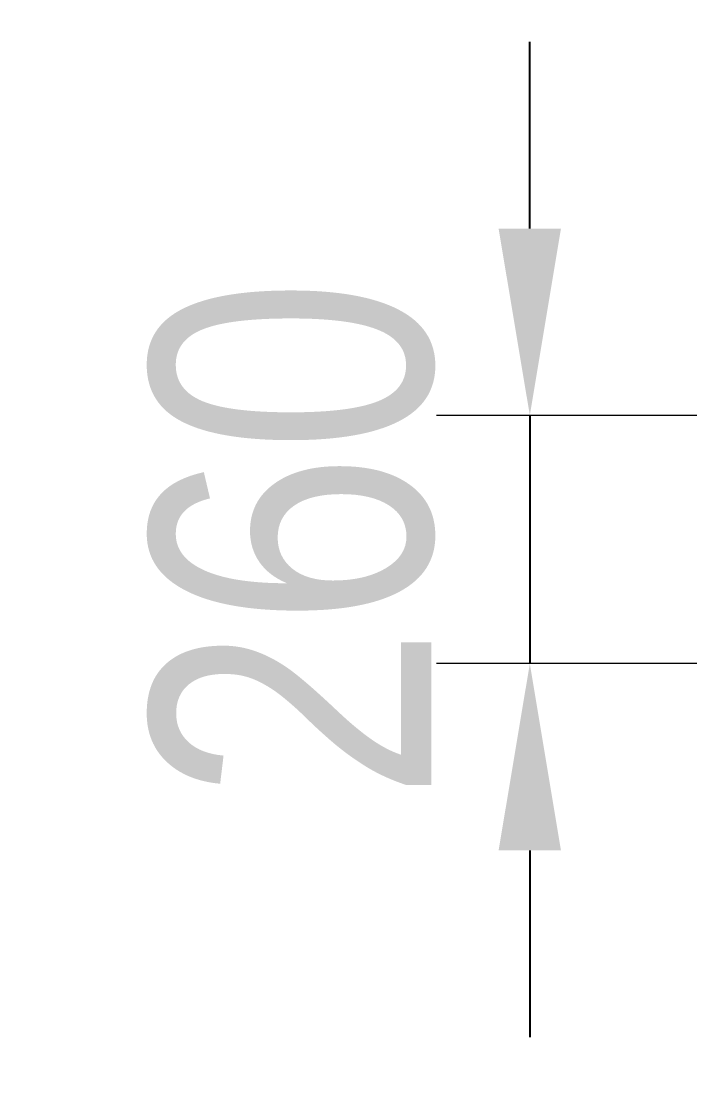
# Model space of a CAD drawing. Header units: millimetres. Extents: x -2362 to 2069, y -2099 to 1728.
# Drawn here: x -981 to -266, y -493 to 633 of the extents above; entities that cross this region are included whole.
import ezdxf

# ---------------------------------------------------------------- set-up
doc = ezdxf.new("R2010")
doc.units = ezdxf.units.MM
doc.layers.add('DIKOM_РАЗМЕР_ЗОНА', color=7, linetype='Continuous')
doc.layers.add('DIKOM_РАЗМЕР_ОБЪЕКТА', color=7, linetype='Continuous')
doc.styles.add('style1', font='arialbd.ttf', dxfattribs={"width": 0.8})
doc.dimstyles.new('1-50', dxfattribs={"dimtxt": 300, "dimasz": 200, "dimexe": 100, "dimexo": 0, "dimgap": 100, "dimtad": 1, "dimtxsty": 'style1', "dimcen": 200, "dimclrd": 7, "dimclre": 7, "dimclrt": 7, "dimadec": 1, "dimazin": 2, "dimtfac": 1, "dimtmove": 0, "dimatfit": 2, "dimfxl": 0, "dimlwd": 25, "dimlwe": 18, "dimarcsym": 0})

# ---------------------------------------------------------------- blocks, each defined once
blk = doc.blocks.new('*D2')
at = {"layer": 'Defpoints', "color": 0, "transparency": 16777216}
for p in [(-1911.5, 1728), (-640.2, 1728), (-750, -1532)]:
    blk.add_point(p, dxfattribs=at)
at = {"layer": 'DIKOM_РАЗМЕР_ЗОНА', "color": 7, "lineweight": 18, "transparency": 16777216}
for p, q in [((-640.2, 1728), (-2011.5, 1728)), ((-750, -1532), (-2011.5, -1532))]:
    blk.add_line(p, q, dxfattribs=at)
at = {"layer": 'DIKOM_РАЗМЕР_ЗОНА', "color": 7, "lineweight": 25, "transparency": 16777216}
blk.add_line((-1911.5, -1332), (-1911.5, 1528), dxfattribs=at)
at = {"layer": 'DIKOM_РАЗМЕР_ЗОНА', "color": 7, "transparency": 16777216}
for points in [[(-1944.8, 1528), (-1878.2, 1528), (-1911.5, 1728)], [(-1944.8, -1332), (-1878.2, -1332), (-1911.5, -1532)]]:
    blk.add_solid(points, dxfattribs=at)
at = {"layer": 'DIKOM_РАЗМЕР_ЗОНА', "color": 7, "transparency": 16777216, "insert": (-2164.8, 35.2), "char_height": 300, "attachment_point": 5, "rotation": 90, "style": 'style1'}
blk.add_mtext('{\\fArial|b0|i0|c204|p34;3260}', dxfattribs=at)
blk = doc.blocks.new('*D3')
at = {"layer": 'Defpoints', "color": 0, "transparency": 16777216}
for p in [(339.2, 210.5), (-436.8, -55.2), (341.1, -55.2)]:
    blk.add_point(p, dxfattribs=at)
at = {"layer": 'DIKOM_РАЗМЕР_ОБЪЕКТА', "color": 7, "lineweight": 25, "transparency": 16777216}
for p, q in [((-436.8, 410.5), (-436.8, 610.5)), ((-436.8, 210.5), (-436.8, -55.2)), ((-436.8, -255.2), (-436.8, -455.2))]:
    blk.add_line(p, q, dxfattribs=at)
at = {"layer": 'DIKOM_РАЗМЕР_ОБЪЕКТА', "color": 7, "lineweight": 18, "transparency": 16777216}
for p, q in [((339.2, 210.5), (-536.8, 210.5)), ((341.1, -55.2), (-536.8, -55.2))]:
    blk.add_line(p, q, dxfattribs=at)
at = {"layer": 'DIKOM_РАЗМЕР_ОБЪЕКТА', "color": 7, "transparency": 16777216}
for points in [[(-470.2, 410.5), (-403.5, 410.5), (-436.8, 210.5)], [(-470.2, -255.2), (-403.5, -255.2), (-436.8, -55.2)]]:
    blk.add_solid(points, dxfattribs=at)
at = {"layer": 'DIKOM_РАЗМЕР_ОБЪЕКТА', "color": 7, "transparency": 16777216, "insert": (-690, 77.7), "char_height": 300, "attachment_point": 5, "rotation": 90, "style": 'style1'}
blk.add_mtext('{\\fArial|b0|i0|c204|p34;260}', dxfattribs=at)

msp = doc.modelspace()

# ---------------------------------------------------------------- dimensions: what is measured, and where the dimension line sits
at = {"layer": 'DIKOM_РАЗМЕР_ЗОНА'}
dim = msp.add_linear_dim(base=(-1911.5, 1727.968), p1=(-750.031, -1532.032), p2=(-640.23, 1727.968), angle=90, text='{\\fArial|b0|i0|c204|p34;<>}', dimstyle='1-50', dxfattribs=at)
dim.commit()
dim.dimension.update_dxf_attribs({"geometry": '*D2', "text_midpoint": (-1911.5, 35.248), "dimtype": 160})
at = {"layer": 'DIKOM_РАЗМЕР_ОБЪЕКТА'}
dim = msp.add_linear_dim(base=(-436.846, -55.156), p1=(339.202, 210.468), p2=(341.096, -55.156), angle=90, text='{\\fArial|b0|i0|c204|p34;260}', dimstyle='1-50', dxfattribs=at)
dim.commit()
dim.dimension.update_dxf_attribs({"geometry": '*D3', "text_midpoint": (-436.846, 77.656), "dimtype": 160})

doc.saveas('drawing.dxf')
